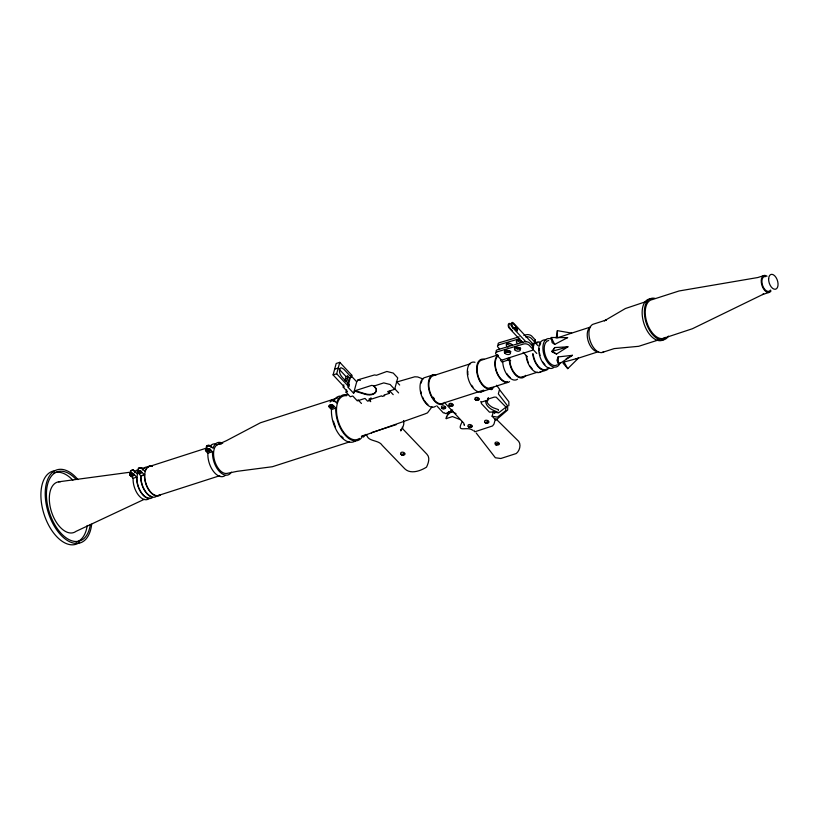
<?xml version="1.0" encoding="UTF-8"?>
<svg xmlns="http://www.w3.org/2000/svg" width="819" height="819" viewBox="0 0 819 819"><rect width="100%" height="100%" fill="white"/><g stroke="black" fill="none" stroke-linecap="round" stroke-linejoin="round"><path stroke-width="1.23" d="M366.687 434.572C367.588 442.004 378.706 439.496 382.278 445.423L404.842 468.867C410.769 474.6 420.792 470.792 426.535 467.117C428.347 463.185 430.425 457.729 426.853 454.146L403.04 429.156L402.221 427.201M206.347 447.563L206.378 446.355L207.463 445.546C208.333 444.113 211.916 446.959 210.063 445.956M464.363 424.6L464.312 425.307L463.789 423.177L444.338 402.344M480.804 401.423L481.5 403.665L489.445 412.172A15.305 9.715 15.2 0 1 495.055 412.346L498.065 412.336L492.751 409.991A12.664 8.036 15.2 0 1 485.728 401.443L487.561 400.86L487.735 398.372L487.489 399.273L494.215 397.113L496.181 397.164L506.019 407.135L505.651 410.708L497.399 417.158L492.117 416.206L493.355 411.64M460.247 419.645L452.446 416.554L446.232 418.632L446.55 416.369L449.815 412.848L452.538 411.855L456.019 413.595M137.459 474.078L136.957 477.334A15.223 8.425 72.2 0 0 150.215 498.095M231.378 472.164A16.994 9.408 72.2 0 1 219.39 471.457A16.994 9.408 72.2 0 1 212.51 451.955L210.155 449.099L206.644 448.566L205.549 449.375L205.518 450.593L207.883 453.45A16.994 9.408 72.2 0 0 213.513 471.468A16.994 9.408 72.2 0 0 224.938 475.665M556.183 338.093L557.381 330.651L571.642 333.118L590.53 327.037M371.447 433.22L371.55 432.586L396.396 424.59M330.088 402.068L331.306 400.317L332.852 400.184L334.459 400.655L336.629 402.989A23.946 13.247 72.2 0 1 347.717 394.891M347.563 384.387L349.344 377.876L351.31 377.242L343.704 369.093L341.062 367.731L340.11 368.284C337.059 375.266 345.905 380.057 349.283 384.684L348.74 386.681L347.778 386.998L353.603 393.243L355.129 390.714L371.652 385.391L373.618 385.708L376.126 389.025A9.255 5.876 15.2 0 1 365.274 394.328L354.996 391.206M508.855 405.702L508.865 401.75L499.498 389.629L498.331 393.908L507.698 406.029L507.688 409.971L495.833 420.178L492.117 416.206M371.017 397.983L370.393 400.276L367.598 401.177L365.018 398.413L357.33 400.88L352.764 395.986L350.307 396.775L346.038 392.188L347.522 391.707L343.212 387.1L344.175 386.783L333.087 374.907L336.189 363.482L339.772 362.326L351.853 375.256L351.31 377.242M333.087 374.907L336.67 373.761L339.772 362.326M343.212 387.1L343.837 384.807M345.075 380.241L346.027 376.576L340.11 370.249M346.304 380.978L347.174 380.364L347.645 376.054L349.344 377.876M346.038 392.188L346.652 389.905M348.577 384.07L350.348 377.549M353.603 393.243L356.715 381.808L358.108 379.781L360.391 380.466M358.108 379.781L374.488 374.948L376.464 375.266L386.865 371.468L393.253 373.075L397.747 377.897L394.645 389.332L387.663 391.574L389.322 393.355L384.091 395.034L384.684 395.669L382.197 396.468L381.603 395.833L371.683 399.027L370.976 398.29L369.103 398.894L370.393 400.276M389.322 393.355L389.926 391.134L393.212 394.656M401.29 429.125L400.798 430.937L401.228 429.914L400.952 430.395C402.948 427.723 404.606 423.802 403.511 420.567M446.232 418.632L446.826 416.451M487.561 400.86L488.155 398.679M507.995 351.679L508.282 350.645L509.971 352.457M515.141 327.6L514.905 328.491L516.769 330.487L517.014 329.596L515.141 327.6L512.96 328.306M517.741 328.388L516.912 331.429L513.339 327.59A4.32 2.385 72.2 0 1 511.64 323.812A4.32 2.385 72.2 0 1 514.158 324.549L517.741 328.388L515.735 329.033M495.321 419.174L494 424.027L492.526 425.952L475.419 431.582A2.201 1.188 -43 0 1 474.15 430.415M532.422 346.068L532.985 343.97L513.431 323.024A2.631 1.454 72.2 0 0 511.353 323.505A2.631 1.454 72.2 0 0 512.284 327.211L525.9 341.789M532.913 349.242L529.852 345.956A4.31 2.733 15.2 0 0 523.72 343.98L496.683 351.965A2.611 1.658 15.2 0 0 496.058 354.258L500.972 359.521L502.538 359.889L532.432 350.266L533.497 347.102L530.436 343.826A4.31 2.733 15.2 0 0 524.303 341.84L497.266 349.826A2.611 1.658 15.2 0 0 496.642 352.129M531.951 343.96L534.357 343.192L535.421 340.028L532.36 336.752A4.31 2.733 15.2 0 0 526.228 334.766L523.884 335.462M558.087 356.93L556.961 360.288L558.558 364.363L572.42 355.313L558.087 356.93L558.558 364.363L560.257 362.715M345.434 381.193L345.342 379.095L346.959 378.573M493.703 387.356L491.185 389.742M534.94 341.052L535.421 340.028M533.015 348.126L533.497 347.102M462.356 421.55C455.384 433.875 466.973 425.604 472.86 430.354M553.613 349.682L554.78 347.563L567.915 346.816L556.551 354.033L551.719 351.464L554.78 347.563M447.143 414.189L448.372 412.213M487.489 399.273L488.523 397.686M432.012 406.828L427.498 412.848L424.928 413.933L361.404 436.445L364.24 435.247M133.149 474.099L129.975 475.174L131.583 476.156A3.982 2.15 -43 0 0 132.002 476.023L133.436 474.344L131.562 475.491A3.982 2.15 -43 0 1 131.132 475.634L129.924 475.102M137.582 472.655L138.698 473.126A3.982 2.15 -43 0 0 139.117 472.983L141.032 471.826L139.639 473.484A3.982 2.15 -43 0 1 139.21 473.628L137.52 472.583M208.825 450.501A1.546 0.983 15.2 0 0 209.142 450.071L209.848 450.225L208.251 451.617A3.982 2.15 -43 0 1 207.831 451.76L206.675 451.289L209.848 450.225M332.616 405.989L330.989 407.391A3.982 2.15 -43 0 1 330.61 407.524C327.62 407.739 332.545 404.832 333.149 406.572L331.47 407.903A3.982 2.15 -43 0 1 331.081 408.036L329.453 407.063M404.555 453.726L402.928 455.129A3.982 2.15 -43 0 1 402.538 455.262L400.901 454.279L402.057 454.75A3.982 2.15 -43 0 0 402.446 454.617C404.801 452.733 405.036 453.706 401.382 454.791M444.86 406.9L443.263 408.292A3.982 2.15 -43 0 1 442.844 408.435C439.26 407.852 448.505 406.214 443.703 408.824A3.982 2.15 -43 0 1 443.325 408.947L442.168 408.486L445.341 407.412M452.303 404.371L450.706 405.763A3.982 2.15 -43 0 1 450.286 405.917C446.703 405.333 455.948 403.695 451.146 406.296A3.982 2.15 -43 0 1 450.767 406.429L449.611 405.958L452.774 404.893M478.316 398.423L476.719 399.815A3.982 2.15 -43 0 1 476.3 399.959C472.706 399.416 481.941 397.696 477.201 400.327A3.982 2.15 -43 0 1 476.781 400.471L475.143 399.498M471.355 425.583L469.768 426.975A3.982 2.15 -43 0 1 469.348 427.119C465.765 426.535 475 424.897 470.208 427.498A3.982 2.15 -43 0 1 469.819 427.631L468.663 427.17L471.836 426.095M488.462 421.785L486.834 423.188A3.982 2.15 -43 0 1 486.445 423.321C482.637 423.658 492.106 419.328 486.384 422.665A3.982 2.15 -43 0 1 485.964 422.809L484.807 422.348L485.36 422.921M498.413 443.11L496.785 444.512A3.982 2.15 -43 0 1 496.396 444.645C492.803 444.093 502.037 442.383 497.297 445.014A3.982 2.15 -43 0 1 496.877 445.157L495.72 444.697L498.894 443.622M363.462 437.1L365.888 434.398M576.085 358.855L578.47 358.128L564.015 362.029L563.011 363.104L567.751 368.642L578.47 358.128L598.546 351.658M209.08 450.102L207.739 451.115A3.982 2.15 -43 0 1 207.35 451.249L206.193 450.778L209.367 449.713M498.3 410.534L498.454 409.643L493.335 407.811A12.664 8.036 15.2 0 1 487.162 402.405M138.145 468.335L140.643 467.526L144.994 471.304A15.663 8.671 72.2 0 1 152.242 466.011M506.818 406.439L498.556 412.889L493.284 411.926L494.768 413.513M132.217 470.454L132.77 470.147A3.982 2.15 -43 0 1 133.149 470.014L134.787 470.986L133.763 470.505M139.988 468.058L140.54 467.751M208.159 445.915L208.712 445.618A3.982 2.15 -43 0 1 209.101 445.485L210.974 446.079L213.073 448.321A16.994 9.408 72.2 0 1 222.737 443.294M332.227 400.747L332.78 400.45A3.982 2.15 -43 0 1 333.169 400.317L334.797 401.29L333.64 400.829M566.144 358.763L572.42 355.313M554.678 344.43L567.598 337.623L551.228 337.5L552.129 342.608L554.678 344.43L551.228 337.5M144.318 499.293L75.972 531.377A26.515 14.67 72.2 0 1 51.382 511.466A26.515 14.67 72.2 0 1 60.463 481.736M216.81 444.983L226.484 440.653L260.422 422.778L337.612 397.932M329.924 407.575L333.098 406.5M130.456 475.685L133.63 474.611M138.053 473.167L141.226 472.092M475.624 400.01L478.798 398.935M571.642 333.118L557.422 337.878L557.381 330.651M334.633 369.195L338.227 368.038L339.66 369.574M346.027 376.576L347.645 376.054M351.853 375.256L350.89 375.563L356.715 381.808M348.321 385.002L349.283 384.684M373.484 386.199L383.763 382.893L390.141 384.51L394.645 389.332M646.539 301.443L625.368 308.538L604.361 320.823L606.347 319.983L594.062 323.935A14.865 8.231 72.2 0 0 590.376 341.472A14.865 8.231 72.2 0 0 603.859 351.709M433.671 374.723L425.358 377.395A15.469 8.559 72.2 0 0 421.529 395.638A15.469 8.559 72.2 0 0 435.554 406.296M149.99 466.287L206.931 447.952M470.505 363.718L433.875 375.512A14.65 8.108 72.2 0 0 430.251 392.792A14.65 8.108 72.2 0 0 443.54 402.876M497.563 355.006L482.186 359.961A14.65 8.108 72.2 0 0 478.552 377.242A14.65 8.108 72.2 0 0 491.84 387.326M505.64 352.436L510.196 350.962M516.922 348.802L520.28 347.727M335.841 408.108L333.2 405.282L331.593 404.811L329.023 405.64L328.828 406.685L331.47 409.52L335.841 408.108A23.946 13.247 72.2 0 0 345.536 435.575A23.946 13.247 72.2 0 0 362.428 436.578M207.924 453.163L212.561 451.668M136.691 477.16L133.528 473.761L130.538 473.065C127.999 474.723 132.412 476.904 133.108 478.316L136.691 477.16A15.663 8.671 72.2 0 0 141.882 493.765A15.663 8.671 72.2 0 0 152.416 497.635M144.482 474.651L139.824 470.546L137.326 471.355L140.714 475.859L144.482 474.651A15.663 8.671 72.2 0 0 149.672 491.257A15.663 8.671 72.2 0 0 160.196 495.126M144.738 474.825L140.981 476.034A15.223 8.425 72.2 0 0 142.803 486.394M764.291 275.45L757.821 277.528L679.074 290.97L652.231 299.611A20.219 11.19 72.2 0 0 647.225 323.454A20.219 11.19 72.2 0 0 665.56 337.377M510.657 360.718L508.517 359.93L501.955 362.039L500.45 360.094M768.939 292.475L762.469 294.553L763.646 294.052L692.403 328.736L662.868 338.523M521.938 377.17L537.479 372.174M445.444 402.457L483.753 390.12M489.885 388.165L507.637 382.453M538.882 372.532L545.434 370.423M601.883 352.559L614.158 348.607L638.687 346.304L658.322 339.987M157.995 495.597L219.789 475.706M480.794 391.973L490.11 388.974M349.611 441.871L272.42 466.717L237.295 471.304L226.843 473.433A15.223 8.425 72.2 0 1 214.015 458.261A15.223 8.425 72.2 0 1 221.14 444.256M452.692 410.012L450.962 410.565L451.822 411.476L445.178 413.615L444.328 412.704L443.448 412.981L436.722 405.774M481.695 402.027L486.599 400.45M519.174 336.855L499.191 342.762A2.611 1.658 15.2 0 0 498.566 345.055M519.768 338.646L498.607 344.901A2.611 1.658 15.2 0 0 497.983 347.195L499.621 348.945M396.509 382.084L414.783 376.791L417.7 376.955L423.157 379.033M567.915 346.816L551.719 351.464L556.551 354.033M140.919 467.618L142.557 468.601L141.441 468.12M565.284 337.981L567.598 337.623M469.215 427.139L469.307 427.129A2.201 1.423 14.2 0 0 472.266 426.3A2.201 1.423 14.2 0 0 469.164 424.57A2.201 1.423 14.2 0 0 468.734 426.934M58.497 481.838L130.794 472.123M355.129 390.714L365.407 393.837A9.255 5.876 15.2 0 0 376.259 388.534L374.283 386.414M448.699 412.387L448.914 412.5A1.597 0.86 -43 0 0 450.194 412.09L450.788 411.486A1.679 0.911 -43 0 0 451.126 410.81M495.802 444.758L495.239 444.185M449.682 406.029L449.129 405.446M468.744 427.231L468.192 426.648M442.24 408.548L441.687 407.975M206.757 451.361L206.193 450.778M495.935 418.857L518.714 441.38C521.345 445.004 519.543 450.931 516.267 453.521L500.818 458.497L495.362 457.76L476.197 432.985M534.838 342.168L531.777 338.892A4.31 2.733 15.2 0 0 525.644 336.906M537.868 345.618L534.633 342.158L532.739 349.15L536.773 353.47M511.148 325.522L513.298 327.825M511.036 329.33L512.469 330.866M522.88 342.762L509.275 328.184A2.631 1.454 72.2 0 1 508.333 324.478A2.631 1.454 72.2 0 1 510.411 323.996M523.116 352.252L527.149 356.572M507.094 358.405L508.517 359.93M496.611 385.247L499.58 389.342M490.581 387.807L492.035 389.353M396.396 381.511L399.692 385.043M394.492 388.493L398.618 392.915M369.052 399.867L370.751 401.689M336.67 373.761L348.74 386.681M358.036 399.815L361.455 403.48M564.015 362.029L567.751 368.642M130.764 471.898L130.487 470.802L132.924 470.014L137.213 473.812A15.663 8.671 72.2 0 1 137.899 471.928M343.141 437.837A22.83 12.633 72.2 0 1 341.39 436.148M335.452 426.842A22.83 12.633 72.2 0 1 333.476 421.232M355.507 440.817A23.946 13.247 72.2 0 1 339.414 434.909A23.946 13.247 72.2 0 1 331.47 409.52M333.988 400.276A23.946 13.247 72.2 0 1 339.731 396.079M90.336 524.436A36.353 20.117 72.2 0 1 63.319 535.565A36.353 20.117 72.2 0 1 47.338 485.37A36.353 20.117 72.2 0 1 75.952 479.248M142.096 468.376A15.663 8.671 72.2 0 1 144.461 468.509M79.443 542.485A38.339 21.222 72.2 0 1 44.666 516.072A38.339 21.222 72.2 0 1 54.167 470.853M91.667 524.221A38.339 21.222 72.2 0 1 63.032 537.172A38.339 21.222 72.2 0 1 46.448 483.128A38.339 21.222 72.2 0 1 77.969 479.606M443.857 403.613A15.469 8.559 72.2 0 1 429.228 391.032A15.469 8.559 72.2 0 1 436.005 374.856M427.958 404.606A14.65 8.108 72.2 0 1 424.375 400.501M423.751 399.467A14.65 8.108 72.2 0 1 422.645 397.235M421.375 393.632A14.65 8.108 72.2 0 1 420.823 391.154M421.007 383.261A14.65 8.108 72.2 0 1 422.061 380.743M553.613 367.588A14.793 8.19 72.2 0 1 539.629 355.559A14.793 8.19 72.2 0 1 546.109 340.09M560.114 362.878A14.793 8.19 72.2 0 1 549.406 364.394A14.793 8.19 72.2 0 1 542.977 346.171A14.793 8.19 72.2 0 1 551.822 339.373M151.935 496.672A15.223 8.425 72.2 0 1 143.182 487.295M330.753 400.993A1.546 0.983 15.2 0 1 331.9 400.358A1.546 0.983 15.2 0 1 333.466 400.993M131.716 475.194A1.546 0.983 15.2 0 1 131.316 475.122M130.6 474.805A1.546 0.983 15.2 0 1 130.518 473.29A1.546 0.983 15.2 0 1 132.78 473.781M133.047 474.57A1.546 0.983 15.2 0 1 132.934 474.805M331.234 407.023A1.546 0.983 15.2 0 1 330.129 406.633M329.668 406.142A1.546 0.983 15.2 0 1 331.122 405.006A1.546 0.983 15.2 0 1 332.463 406.623M207.77 451.515A2.201 1.423 14.2 0 1 206.142 449.262A2.201 1.423 14.2 0 1 209.48 449.211A2.201 1.423 14.2 0 1 209.377 451.494M130.712 471.468A2.201 1.423 14.2 0 1 132.934 470.198A2.201 1.423 14.2 0 1 135.002 472.174M206.797 447.328A2.201 1.423 14.2 0 1 207.33 445.833A2.201 1.423 14.2 0 1 209.705 445.915M210.186 446.181A2.201 1.423 14.2 0 1 210.954 447.645M139.711 473.484A2.201 1.423 14.2 0 0 141.656 472.368A2.201 1.423 14.2 0 0 139.844 470.628L137.817 470.853A2.201 1.423 14.2 0 0 138.606 473.208M53.88 472.911A36.353 20.117 72.2 0 1 72.85 480.251M87.234 525.44A36.353 20.117 72.2 0 1 76.054 542.127M148.833 498.781A15.663 8.671 72.2 0 1 138.298 494.922A15.663 8.671 72.2 0 1 133.108 478.316M134.756 472.266A15.663 8.671 72.2 0 1 138.513 469.522M160.022 494.727A15.223 8.425 72.2 0 1 145.618 482.34A15.223 8.425 72.2 0 1 152.293 466.421M210.207 446.109A16.994 9.408 72.2 0 1 215.428 443.888M156.439 496.334A15.663 8.671 72.2 0 1 145.905 492.475A15.663 8.671 72.2 0 1 140.714 475.859M142.363 469.819A15.663 8.671 72.2 0 1 148.485 467.219M140.704 467.751A3.982 2.15 -43 0 1 141.083 467.618M359.439 438.4A22.83 12.633 72.2 0 1 338.114 420.782A22.83 12.633 72.2 0 1 346.662 395.72M473.034 387.162A14.65 8.108 72.2 0 1 471.672 385.278M467.946 374.713A14.65 8.108 72.2 0 1 467.823 371.171M525.685 375.337A14.793 8.19 72.2 0 1 515.253 374.723A14.793 8.19 72.2 0 1 509.264 357.749M132.115 476.003A2.201 1.423 14.2 0 0 134.06 474.825A2.201 1.423 14.2 0 0 132.054 473.106A2.201 1.423 14.2 0 0 129.76 473.986L130.139 475.122A2.201 1.423 14.2 0 0 131.552 475.911M138.503 468.703A2.201 1.423 14.2 0 1 140.991 467.864A2.201 1.423 14.2 0 1 142.782 469.778M482.862 391.093A15.5 8.579 72.2 0 1 468.202 378.48A15.5 8.579 72.2 0 1 474.989 362.274M492.178 388.093A15.5 8.579 72.2 0 1 477.518 375.491A15.5 8.579 72.2 0 1 484.305 359.285M509.592 381.613A14.65 8.108 72.2 0 1 497 373.3A14.65 8.108 72.2 0 1 497.972 355.077M548.986 367.833A14.793 8.19 72.2 0 1 539.68 368.315A14.793 8.19 72.2 0 1 532.688 353.818M535.687 342.792A14.793 8.19 72.2 0 1 539.895 342.086M547.102 368.878A14.005 7.75 72.2 0 1 533.159 353.951M535.995 343.499A14.005 7.75 72.2 0 1 537.868 342.711M507.463 381.828A14.005 7.75 72.2 0 1 496.621 371.386A14.005 7.75 72.2 0 1 498.228 355.661M510.298 377.59A14.005 7.75 72.2 0 1 506.869 373.659M517.557 379.197A14.793 8.19 72.2 0 1 507.964 375.993A14.793 8.19 72.2 0 1 502.682 361.015M523.802 376.382A14.005 7.75 72.2 0 1 514.383 372.921A14.005 7.75 72.2 0 1 509.735 358.067M532.155 368.745A14.005 7.75 72.2 0 1 530.159 366.165M528.511 363.042A14.005 7.75 72.2 0 1 527.293 359.592M526.996 358.415A14.005 7.75 72.2 0 1 526.597 356.06M540.857 371.703A14.793 8.19 72.2 0 1 526.136 355.937M544.911 364.639A14.005 7.75 72.2 0 1 542.925 362.049M540.059 355.487A14.005 7.75 72.2 0 1 539.526 353.122M539.26 350.798A14.005 7.75 72.2 0 1 539.24 348.566M539.711 345.567A14.005 7.75 72.2 0 1 540.714 343.161M139.056 472.635A1.546 0.983 15.2 0 1 138.677 472.502M138.073 472.082A1.546 0.983 15.2 0 1 139.138 470.669A1.546 0.983 15.2 0 1 140.673 472.307M208.19 450.706A1.546 0.983 15.2 0 1 207.801 450.706M206.695 450.307A1.546 0.983 15.2 0 1 206.757 448.73A1.546 0.983 15.2 0 1 209.06 449.549M207.043 446.754A1.546 0.983 15.2 0 1 207.074 445.997L207.289 445.802A1.546 0.983 15.2 0 1 209.408 445.986M331.204 400.778A2.201 1.423 14.2 0 1 334.254 401.013M334.643 401.341A2.201 1.423 14.2 0 1 334.91 401.709M485.841 422.891A2.201 1.423 14.2 0 1 485.309 420.403A2.201 1.423 14.2 0 1 488.81 421.611A2.201 1.423 14.2 0 1 486.384 423.085M443.263 408.712A2.201 1.423 14.2 0 1 441.717 406.357A2.201 1.423 14.2 0 1 445.239 406.623A2.201 1.423 14.2 0 1 444.369 408.794M449.088 411.496A1.597 0.86 -43 0 1 448.423 411.711M496.816 444.912A2.201 1.423 14.2 0 1 495.188 442.659A2.201 1.423 14.2 0 1 498.525 442.618A2.201 1.423 14.2 0 1 498.423 444.891M400.798 453.859A2.201 1.423 14.2 0 1 402.416 452.16A2.201 1.423 14.2 0 1 404.985 453.931A2.201 1.423 14.2 0 1 402.477 455.016M401.934 454.832A2.201 1.423 14.2 0 1 401.064 454.238M521.652 341.881A3.03 1.925 15.2 0 1 516.963 339.752M518.12 343.755A3.03 1.925 15.2 0 1 517.588 340.284A3.03 1.925 15.2 0 1 522.287 342.414M508.087 347.051A3.194 2.027 15.2 0 1 507.524 343.396A3.194 2.027 15.2 0 1 512.479 345.638M511.783 345.188A3.194 2.027 15.2 0 1 506.828 342.946M509.193 324.58A4.32 2.385 72.2 0 0 508.63 324.785A4.32 2.385 72.2 0 0 508.845 325.839M510.319 328.562A4.32 2.385 72.2 0 1 509.223 326.863M520.7 348.321A3.03 1.925 15.2 0 1 517.516 348.955A3.03 1.925 15.2 0 1 515.038 346.826M510.882 351.597A3.194 2.027 15.2 0 1 507.524 352.262A3.194 2.027 15.2 0 1 504.903 350.02M771.058 290.929A8.845 4.894 72.2 0 1 761.752 284.777A8.845 4.894 72.2 0 1 767.034 276.177M557.258 364.772A12.991 7.187 72.2 0 1 545.485 355.825A12.991 7.187 72.2 0 1 548.699 340.499M596.58 351.546A12.991 7.187 72.2 0 1 587.991 340.356A12.991 7.187 72.2 0 1 589.977 327.395M663.892 339.394A21.642 11.978 72.2 0 1 643.683 322.686A21.642 11.978 72.2 0 1 651.791 298.925M668.427 336.107A21.642 11.978 72.2 0 1 646.498 323.761A21.642 11.978 72.2 0 1 655.139 298.433M770.505 290.059A7.74 4.29 72.2 0 1 762.663 285.647A7.74 4.29 72.2 0 1 765.745 276.576M434.52 398.986A13.37 7.402 72.2 0 1 433.282 397.276M330.6 404.955L330.2 405.057A2.201 1.423 14.2 0 0 330.313 407.524A2.201 1.423 14.2 0 0 333.528 406.838A2.201 1.423 14.2 0 0 330.6 404.955M475.307 399.447A2.201 1.423 14.2 0 0 479.033 399.733A2.201 1.423 14.2 0 0 476.842 397.379A2.201 1.423 14.2 0 0 475.307 399.447M449.293 405.405A2.201 1.423 14.2 0 0 453.02 405.681A2.201 1.423 14.2 0 0 450.829 403.337A2.201 1.423 14.2 0 0 449.293 405.405M515.008 350A3.03 1.925 15.2 0 0 520.116 350.46A3.03 1.925 15.2 0 0 517.096 347.225A3.03 1.925 15.2 0 0 515.008 350M504.903 353.255A3.194 2.027 15.2 0 0 510.298 353.736A3.194 2.027 15.2 0 0 507.115 350.327A3.194 2.027 15.2 0 0 504.903 353.255M768.642 278.685A7.74 4.29 72.2 0 0 775.378 289.25A7.74 4.29 72.2 0 0 776.013 277.446A7.74 4.29 72.2 0 0 768.642 278.685"/></g></svg>
